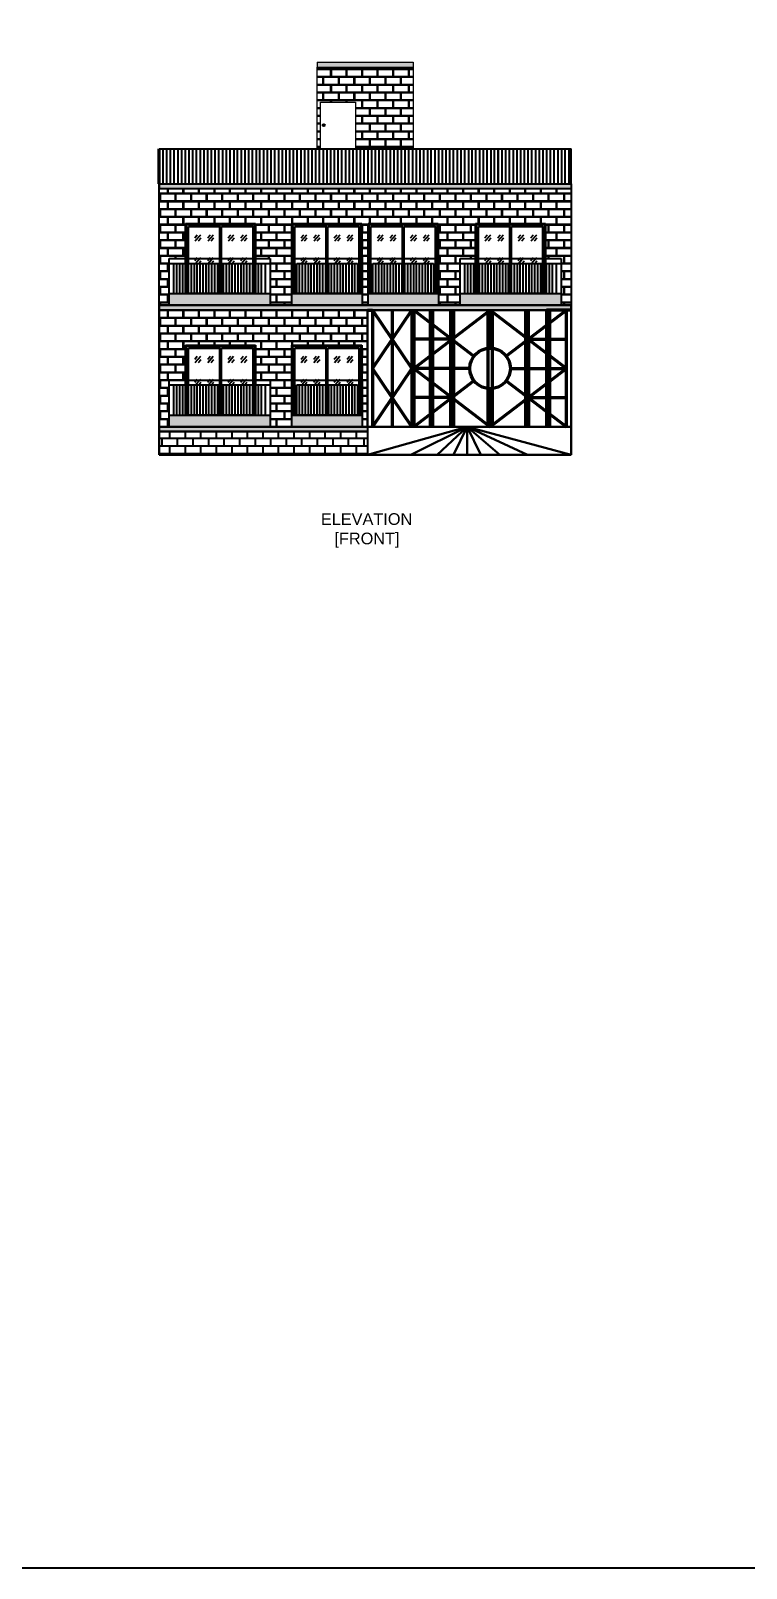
# Model space of a CAD drawing. Header units: inches. Extents: x -6918 to 21732, y -6368 to 1797.
# Drawn here: x 19293 to 20030, y -6177 to -4594 of the extents above; entities that cross this region are included whole.
import ezdxf

# ---------------------------------------------------------------- set-up
doc = ezdxf.new("R2010")
doc.units = ezdxf.units.IN
doc.header["$MEASUREMENT"] = 0
doc.layers.add('LINE', color=250, linetype='Continuous', lineweight=15)
doc.layers.add('Raling', color=1, linetype='Continuous', lineweight=15)
doc.layers.add('Roof', color=7, linetype='Continuous')
doc.styles.get("Standard").update_dxf_attribs({"font": 'arial.ttf'})
pattern_1 = [(0, (9722.789, -1282.01), (8, 8), [15.625, -0.375]), (0, (9714.789, -1281.635), (8, 8), [15.625, -0.375]), (90, (9722.789, -1282.01), (-8, 8), [-8.375, 7.625]), (90, (9722.414, -1282.01), (-8, 8), [-8.375, 7.625])]
pattern_2 = [(50, (3708.5425, -4757.557), (7.1726018, -0.6275213), [0.75, -8.25]), (355, (3708.5425, -4757.557), (-1.3875133, 7.5219213), [0.6, -6.6]), (100.451444, (3709.14, -4757.6095), (5.7850885, 6.8944), [0.637402, -7.011421]), (46.1842, (3708.5425, -4755.557), (10.6724133, -1.655193), [1.125, -12.375]), (96.635635, (3709.432, -4755.695), (9.3466195, 9.741186), [0.9561034, -10.5171376]), (351.184164, (3708.543, -4755.557), (9.3466195, 9.741186), [0.9, -9.9]), (21, (3709.5425, -4756.057), (5.9690705, -4.026189), [0.75, -8.25]), (326, (3709.5425, -4756.057), (2.4331533, 7.2515005), [0.6, -6.6]), (71.451445, (3710.04, -4756.393), (8.4022238, 3.2253115), [0.637402, -7.011421]), (37.5, (3708.5425, -4757.5572), (0.12159855, 3.32893854), [0, -6.52, 0, -6.7, 0, -6.625]), (7.5, (3708.5425, -4757.5572), (2.6306954, 3.9441171), [0, -3.82, 0, -6.37, 0, -2.525]), (327.5, (3706.3125, -4757.5572), (5.33822436, -0.2255487), [0, -2.5, 0, -7.8, 0, -10.35]), (317.5, (3705.3125, -4757.557), (5.8318617, 1.0010498), [0, -3.25, 0, -5.18, 0, -7.35])]

msp = doc.modelspace()

# ---------------------------------------------------------------- hatches: boundary and pattern name
at = {"layer": 'Roof', "lineweight": 40, "true_color": 0x000000, "transparency": 33554687}
h = msp.add_hatch(dxfattribs=at)
h.set_pattern_fill('AR-CONC', color=18)
h.set_pattern_definition(pattern_2)
h.paths.add_polyline_path([(19588.1, -4626.9), (19588.1, -4631.9), (19687.1, -4631.9), (19687.1, -4626.9)])
h.paths.add_polyline_path([(19425.6, -4751.9), (19425.6, -4756.9), (19849.6, -4756.9), (19849.6, -4751.9)])
h.paths.add_polyline_path([(19425.6, -5001.9), (19425.6, -5006.9), (19640.1, -5006.9), (19640.1, -5001.9)])
at = {"layer": 'Roof', "lineweight": 40, "transparency": 33554500}
h = msp.add_hatch(dxfattribs=at)
h.set_pattern_fill('AR-B816C', color=40)
h.set_pattern_definition(pattern_1)
h.paths.add_polyline_path([(19627.7, -4667.9), (19627.7, -4715.9), (19687.1, -4715.9), (19687.1, -4631.9), (19588.1, -4631.9), (19588.1, -4715.9), (19591.7, -4715.9), (19591.7, -4667.9)])
at = {"layer": 'Roof', "lineweight": 40, "transparency": 33554687}
h = msp.add_hatch(dxfattribs=at)
h.set_pattern_fill('AR-B816C', color=40)
h.set_pattern_definition(pattern_1)
h.paths.add_polyline_path([(19849.6, -4756.9), (19425.6, -4756.9), (19425.6, -4876.9), (19435.8, -4876.9), (19435.8, -4864.9), (19435.8, -4828.9), (19452.8, -4828.9), (19452.8, -4792.9), (19524.8, -4792.9), (19524.8, -4828.9), (19539.8, -4828.9), (19539.8, -4876.9), (19562.1, -4876.9), (19562.1, -4864.9), (19562.1, -4792.9), (19634.1, -4792.9), (19634.1, -4828.9), (19634.6, -4828.9), (19634.6, -4876.9), (19640.6, -4876.9), (19640.6, -4864.9), (19640.6, -4792.9), (19712.6, -4792.9), (19712.6, -4828.9), (19713.1, -4828.9), (19713.1, -4876.9), (19735.3, -4876.9), (19735.3, -4864.9), (19735.3, -4828.9), (19751.3, -4828.9), (19751.3, -4792.9), (19823.3, -4792.9), (19823.3, -4828.9), (19839.3, -4828.9), (19839.3, -4876.9), (19849.6, -4876.9)])
h.paths.add_polyline_path([(19640.1, -4881.9), (19425.6, -4881.9), (19425.6, -5001.9), (19435.8, -5001.9), (19435.8, -4989.9), (19435.8, -4953.9), (19452.8, -4953.9), (19452.8, -4917.9), (19524.8, -4917.9), (19524.8, -4953.9), (19539.8, -4953.9), (19539.8, -5001.9), (19562.1, -5001.9), (19562.1, -4989.9), (19562.1, -4953.9), (19562.1, -4917.9), (19634.1, -4917.9), (19634.1, -4953.9), (19634.6, -4953.9), (19634.6, -5001.9), (19640.1, -5001.9)])
at = {"layer": 'Roof', "lineweight": 40, "true_color": 0x000000, "transparency": 33554687}
h = msp.add_hatch(dxfattribs=at)
h.set_pattern_fill('AR-CONC', color=18)
h.set_pattern_definition(pattern_2)
h.paths.add_polyline_path([(19539.8, -4864.9), (19435.8, -4864.9), (19435.8, -4876.9), (19483.8, -4876.9), (19539.8, -4876.9)])
h.paths.add_polyline_path([(19634.6, -4864.9), (19562.1, -4864.9), (19562.1, -4876.9), (19634.6, -4876.9)])
h.paths.add_polyline_path([(19713.1, -4864.9), (19640.6, -4864.9), (19640.6, -4876.9), (19713.1, -4876.9)])
h.paths.add_polyline_path([(19839.3, -4864.9), (19735.3, -4864.9), (19735.3, -4876.9), (19839.3, -4876.9)])
h.paths.add_polyline_path([(19849.6, -4876.9), (19735.3, -4876.9), (19713.1, -4876.9), (19640.6, -4876.9), (19634.6, -4876.9), (19562.1, -4876.9), (19539.8, -4876.9), (19483.8, -4876.9), (19435.8, -4876.9), (19425.6, -4876.9), (19425.6, -4881.9), (19849.6, -4881.9)])
h.paths.add_polyline_path([(19539.8, -4989.9), (19435.8, -4989.9), (19435.8, -5001.9), (19539.8, -5001.9)])
h.paths.add_polyline_path([(19634.6, -4989.9), (19562.1, -4989.9), (19562.1, -5001.9), (19634.6, -5001.9)])
at = {"layer": 'Roof', "lineweight": 40, "transparency": 33554687}
h = msp.add_hatch(dxfattribs=at)
h.set_pattern_fill('AR-B816', color=40)
h.set_pattern_definition([(0, (3708.5425, -4757.557), (0, 8), []), (90, (3708.5425, -4757.557), (-8, 8), [8, -8])])
h.paths.add_polyline_path([(19640.1, -5030.9), (19640.1, -5006.9), (19425.6, -5006.9), (19425.6, -5030.9)])

# ---------------------------------------------------------------- linework, layer by layer
at = {"layer": 'LINE', "linetype": 'ByBlock', "lineweight": 25}
for p, q in [((19588.1, -4626.9), (19687.1, -4626.9)), ((19588.1, -4626.9), (19588.1, -4631.9)), ((19588.1, -4715.9), (19588.1, -4631.9)), ((19588.1, -4631.9), (19687.1, -4631.9)), ((19687.1, -4626.9), (19687.1, -4631.9)), ((19687.1, -4631.9), (19687.1, -4715.9))]:
    msp.add_line(p, q, dxfattribs=at)
msp.add_lwpolyline([(19591.7, -4667.9), (19627.7, -4667.9), (19627.7, -4715.9), (19591.7, -4715.9)], close=True, dxfattribs=at)
at = {"layer": 'Raling', "color": 18, "lineweight": 70, "true_color": 0x000000}
msp.add_line((19425.6, -4751.9), (19425.6, -4715.9), dxfattribs=at)
at = {"layer": 'Raling', "color": 18, "lineweight": 40, "true_color": 0x000000}
for p, q in [((19425.6, -4715.9), (19849.6, -4715.9)), ((19429.3, -4715.9), (19429.3, -4751.9)), ((19433.2, -4715.9), (19433.2, -4751.9)), ((19437, -4715.9), (19437, -4751.9)), ((19440.8, -4715.9), (19440.8, -4751.9)), ((19440.8, -4715.9), (19440.8, -4751.9)), ((19444.7, -4715.9), (19444.7, -4751.9)), ((19448.5, -4715.9), (19448.5, -4751.9)), ((19452.3, -4715.9), (19452.3, -4751.9)), ((19452.3, -4715.9), (19452.3, -4751.9)), ((19456.2, -4715.9), (19456.2, -4751.9)), ((19460, -4715.9), (19460, -4751.9)), ((19463.8, -4715.9), (19463.8, -4751.9)), ((19463.8, -4715.9), (19463.8, -4751.9)), ((19467.7, -4715.9), (19467.7, -4751.9)), ((19471.5, -4715.9), (19471.5, -4751.9)), ((19475.3, -4715.9), (19475.3, -4751.9)), ((19475.3, -4715.9), (19475.3, -4751.9)), ((19479.2, -4715.9), (19479.2, -4751.9)), ((19483, -4715.9), (19483, -4751.9)), ((19486.7, -4715.9), (19486.7, -4751.9)), ((19486.7, -4715.9), (19486.7, -4751.9)), ((19490.7, -4715.9), (19490.7, -4751.9)), ((19494.5, -4715.9), (19494.5, -4751.9)), ((19498.2, -4715.9), (19498.2, -4751.9)), ((19498.3, -4715.9), (19498.3, -4751.9)), ((19502.3, -4715.9), (19502.3, -4751.9)), ((19506, -4715.9), (19506, -4751.9)), ((19509.8, -4715.9), (19509.8, -4751.9)), ((19509.8, -4715.9), (19509.8, -4751.9)), ((19513.8, -4715.9), (19513.8, -4751.9)), ((19517.5, -4715.9), (19517.5, -4751.9)), ((19521.3, -4715.9), (19521.3, -4751.9)), ((19521.3, -4715.9), (19521.3, -4751.9)), ((19525.3, -4715.9), (19525.3, -4751.9)), ((19529, -4715.9), (19529, -4751.9)), ((19532.8, -4715.9), (19532.8, -4751.9)), ((19532.8, -4715.9), (19532.8, -4751.9)), ((19536.8, -4715.9), (19536.8, -4751.9)), ((19540.5, -4715.9), (19540.5, -4751.9)), ((19544.3, -4715.9), (19544.3, -4751.9)), ((19544.3, -4715.9), (19544.3, -4751.9)), ((19548.3, -4715.9), (19548.3, -4751.9)), ((19552, -4715.9), (19552, -4751.9)), ((19555.8, -4715.9), (19555.8, -4751.9)), ((19555.8, -4715.9), (19555.8, -4751.9)), ((19559.8, -4715.9), (19559.8, -4751.9)), ((19563.5, -4715.9), (19563.5, -4751.9)), ((19567.3, -4715.9), (19567.3, -4751.9)), ((19567.3, -4715.9), (19567.3, -4751.9)), ((19571.3, -4715.9), (19571.3, -4751.9)), ((19575, -4715.9), (19575, -4751.9)), ((19578.8, -4715.9), (19578.8, -4751.9)), ((19578.8, -4715.9), (19578.8, -4751.9)), ((19582.8, -4715.9), (19582.8, -4751.9)), ((19586.5, -4715.9), (19586.5, -4751.9)), ((19590.3, -4715.9), (19590.3, -4751.9)), ((19590.3, -4715.9), (19590.3, -4751.9)), ((19594.2, -4715.9), (19594.2, -4751.9)), ((19598, -4715.9), (19598, -4751.9)), ((19601.8, -4715.9), (19601.8, -4751.9)), ((19601.8, -4715.9), (19601.8, -4751.9)), ((19605.7, -4715.9), (19605.7, -4751.9)), ((19609.5, -4715.9), (19609.5, -4751.9)), ((19613.3, -4715.9), (19613.3, -4751.9)), ((19613.3, -4715.9), (19613.3, -4751.9)), ((19617.2, -4715.9), (19617.2, -4751.9)), ((19621, -4715.9), (19621, -4751.9)), ((19624.8, -4715.9), (19624.8, -4751.9)), ((19624.8, -4715.9), (19624.8, -4751.9)), ((19628.7, -4715.9), (19628.7, -4751.9)), ((19632.5, -4715.9), (19632.5, -4751.9)), ((19636.3, -4715.9), (19636.3, -4751.9)), ((19636.3, -4715.9), (19636.3, -4751.9)), ((19640.3, -4715.9), (19640.3, -4751.9)), ((19644.1, -4715.9), (19644.1, -4751.9)), ((19647.8, -4715.9), (19647.8, -4751.9)), ((19647.8, -4715.9), (19647.8, -4751.9)), ((19651.8, -4715.9), (19651.8, -4751.9)), ((19655.6, -4715.9), (19655.6, -4751.9)), ((19659.3, -4715.9), (19659.3, -4751.9)), ((19659.3, -4715.9), (19659.3, -4751.9)), ((19663.3, -4715.9), (19663.3, -4751.9)), ((19667.1, -4715.9), (19667.1, -4751.9)), ((19670.8, -4715.9), (19670.8, -4751.9)), ((19670.8, -4715.9), (19670.8, -4751.9)), ((19674.8, -4715.9), (19674.8, -4751.9)), ((19678.6, -4715.9), (19678.6, -4751.9)), ((19682.3, -4715.9), (19682.3, -4751.9)), ((19682.3, -4715.9), (19682.3, -4751.9)), ((19686.3, -4715.9), (19686.3, -4751.9)), ((19690.1, -4715.9), (19690.1, -4751.9)), ((19693.8, -4715.9), (19693.8, -4751.9)), ((19693.8, -4715.9), (19693.8, -4751.9)), ((19697.8, -4715.9), (19697.8, -4751.9)), ((19701.6, -4715.9), (19701.6, -4751.9)), ((19705.3, -4715.9), (19705.3, -4751.9)), ((19705.3, -4715.9), (19705.3, -4751.9)), ((19709.3, -4715.9), (19709.3, -4751.9)), ((19713, -4715.9), (19713, -4751.9)), ((19716.8, -4715.9), (19716.8, -4751.9)), ((19716.8, -4715.9), (19716.8, -4751.9)), ((19720.8, -4715.9), (19720.8, -4751.9)), ((19724.5, -4715.9), (19724.5, -4751.9)), ((19728.3, -4715.9), (19728.3, -4751.9)), ((19728.3, -4715.9), (19728.3, -4751.9)), ((19732.3, -4715.9), (19732.3, -4751.9)), ((19736, -4715.9), (19736, -4751.9)), ((19739.8, -4715.9), (19739.8, -4751.9)), ((19739.8, -4715.9), (19739.8, -4751.9)), ((19743.8, -4715.9), (19743.8, -4751.9)), ((19747.5, -4715.9), (19747.5, -4751.9)), ((19751.3, -4715.9), (19751.3, -4751.9)), ((19751.3, -4715.9), (19751.3, -4751.9)), ((19755.3, -4715.9), (19755.3, -4751.9)), ((19759, -4715.9), (19759, -4751.9)), ((19762.8, -4715.9), (19762.8, -4751.9)), ((19762.8, -4715.9), (19762.8, -4751.9)), ((19766.8, -4715.9), (19766.8, -4751.9)), ((19770.5, -4715.9), (19770.5, -4751.9)), ((19774.3, -4715.9), (19774.3, -4751.9)), ((19774.4, -4715.9), (19774.4, -4751.9)), ((19778.3, -4715.9), (19778.3, -4751.9)), ((19782.1, -4715.9), (19782.1, -4751.9)), ((19785.9, -4715.9), (19785.9, -4751.9)), ((19785.9, -4715.9), (19785.9, -4751.9)), ((19789.8, -4715.9), (19789.8, -4751.9)), ((19793.6, -4715.9), (19793.6, -4751.9)), ((19797.4, -4715.9), (19797.4, -4751.9)), ((19797.4, -4715.9), (19797.4, -4751.9)), ((19801.3, -4715.9), (19801.3, -4751.9)), ((19805.1, -4715.9), (19805.1, -4751.9)), ((19808.9, -4715.9), (19808.9, -4751.9)), ((19808.9, -4715.9), (19808.9, -4751.9)), ((19812.8, -4715.9), (19812.8, -4751.9)), ((19816.6, -4715.9), (19816.6, -4751.9)), ((19820.4, -4715.9), (19820.4, -4751.9)), ((19820.4, -4715.9), (19820.4, -4751.9)), ((19824.3, -4715.9), (19824.3, -4751.9)), ((19828.1, -4715.9), (19828.1, -4751.9)), ((19831.8, -4715.9), (19831.8, -4751.9)), ((19831.8, -4715.9), (19831.8, -4751.9)), ((19835.8, -4715.9), (19835.8, -4751.9)), ((19839.6, -4715.9), (19839.6, -4751.9)), ((19843.3, -4715.9), (19843.3, -4751.9)), ((19843.3, -4715.9), (19843.3, -4751.9)), ((19847.3, -4715.9), (19847.3, -4751.9)), ((19849.6, -4751.9), (19849.6, -4715.9)), ((19425.6, -4751.9), (19425.6, -4756.9)), ((19425.6, -4756.9), (19849.6, -4756.9)), ((19452.8, -4864.9), (19452.8, -4792.9)), ((19452.8, -4792.9), (19524.8, -4792.9)), ((19524.8, -4792.9), (19524.8, -4864.9)), ((19562.1, -4864.9), (19562.1, -4792.9)), ((19562.1, -4792.9), (19634.1, -4792.9)), ((19634.1, -4792.9), (19634.1, -4864.9)), ((19640.6, -4864.9), (19640.6, -4792.9)), ((19640.6, -4792.9), (19712.6, -4792.9)), ((19712.6, -4792.9), (19712.6, -4864.9)), ((19751.3, -4864.9), (19751.3, -4792.9)), ((19751.3, -4792.9), (19823.3, -4792.9)), ((19823.3, -4792.9), (19823.3, -4864.9)), ((19464.8, -4804.8), (19462.1, -4807.9)), ((19468, -4804.8), (19462.4, -4811.1)), ((19468.4, -4808), (19465.7, -4811.1)), ((19477.9, -4804.8), (19475.2, -4807.9)), ((19481.1, -4804.8), (19475.5, -4811.1)), ((19481.5, -4808), (19478.8, -4811.1)), ((19487.8, -4793.9), (19487.8, -4795.9)), ((19499, -4804.8), (19496.3, -4807.9)), ((19502.2, -4804.8), (19496.6, -4811.1)), ((19502.6, -4808), (19499.9, -4811.1)), ((19512.1, -4804.8), (19509.4, -4807.9)), ((19515.3, -4804.8), (19509.7, -4811.1)), ((19515.7, -4808), (19513, -4811.1)), ((19574.1, -4804.8), (19571.3, -4807.9)), ((19577.3, -4804.8), (19571.7, -4811.1)), ((19577.7, -4808), (19574.9, -4811.1)), ((19587.2, -4804.8), (19584.5, -4807.9)), ((19590.4, -4804.8), (19584.8, -4811.1)), ((19590.8, -4808), (19588, -4811.1)), ((19597.1, -4793.9), (19597.1, -4795.9)), ((19608.3, -4804.8), (19605.5, -4807.9)), ((19611.5, -4804.8), (19605.9, -4811.1)), ((19611.9, -4808), (19609.1, -4811.1)), ((19621.4, -4804.8), (19618.7, -4807.9)), ((19624.6, -4804.8), (19619, -4811.1)), ((19625, -4808), (19622.2, -4811.1)), ((19652.6, -4804.8), (19649.8, -4807.9)), ((19655.8, -4804.8), (19650.2, -4811.1)), ((19656.2, -4808), (19653.4, -4811.1)), ((19665.7, -4804.8), (19663, -4807.9)), ((19668.9, -4804.8), (19663.3, -4811.1)), ((19669.3, -4808), (19666.5, -4811.1)), ((19675.6, -4793.9), (19675.6, -4795.9)), ((19686.8, -4804.8), (19684, -4807.9)), ((19690, -4804.8), (19684.4, -4811.1)), ((19690.4, -4808), (19687.6, -4811.1)), ((19699.9, -4804.8), (19697.2, -4807.9)), ((19703.1, -4804.8), (19697.5, -4811.1)), ((19703.5, -4808), (19700.7, -4811.1)), ((19763.3, -4804.8), (19760.6, -4807.9)), ((19766.5, -4804.8), (19760.9, -4811.1)), ((19766.9, -4808), (19764.2, -4811.1)), ((19776.4, -4804.8), (19773.7, -4807.9)), ((19779.6, -4804.8), (19774, -4811.1)), ((19780, -4808), (19777.3, -4811.1)), ((19786.3, -4793.9), (19786.3, -4795.9)), ((19797.5, -4804.8), (19794.8, -4807.9)), ((19800.7, -4804.8), (19795.1, -4811.1)), ((19801.1, -4808), (19798.4, -4811.1)), ((19810.6, -4804.8), (19807.9, -4807.9)), ((19813.8, -4804.8), (19808.2, -4811.1)), ((19814.2, -4808), (19811.5, -4811.1)), ((19435.8, -4876.9), (19435.8, -4828.9)), ((19435.8, -4828.9), (19539.8, -4828.9)), ((19435.8, -4833.9), (19539.8, -4833.9)), ((19440.8, -4864.9), (19440.8, -4833.9)), ((19443.8, -4864.9), (19443.8, -4833.9)), ((19446.8, -4864.9), (19446.8, -4833.9)), ((19449.8, -4864.9), (19449.8, -4833.9)), ((19452.8, -4864.9), (19452.8, -4833.9)), ((19455.8, -4864.9), (19455.8, -4833.9)), ((19458.8, -4864.9), (19458.8, -4833.9)), ((19461.8, -4864.9), (19461.8, -4833.9)), ((19461.8, -4864.9), (19461.8, -4833.9)), ((19464.8, -4828.2), (19462.1, -4831.3)), ((19468, -4828.2), (19462.4, -4834.5)), ((19464.8, -4864.9), (19464.8, -4833.9)), ((19468.4, -4831.4), (19465.7, -4834.5)), ((19467.8, -4864.9), (19467.8, -4833.9)), ((19470.8, -4864.9), (19470.8, -4833.9)), ((19473.8, -4864.9), (19473.8, -4833.9)), ((19477.9, -4828.2), (19475.2, -4831.3)), ((19481.1, -4828.2), (19475.5, -4834.5)), ((19476.8, -4864.9), (19476.8, -4833.9)), ((19481.5, -4831.4), (19478.8, -4834.5)), ((19479.8, -4864.9), (19479.8, -4833.9)), ((19479.8, -4864.9), (19479.8, -4833.9)), ((19482.8, -4864.9), (19482.8, -4833.9)), ((19485.8, -4864.9), (19485.8, -4833.9)), ((19488.8, -4864.9), (19488.8, -4833.9)), ((19491.8, -4864.9), (19491.8, -4833.9)), ((19494.8, -4864.9), (19494.8, -4833.9)), ((19499, -4828.2), (19496.3, -4831.3)), ((19502.2, -4828.2), (19496.6, -4834.5)), ((19497.8, -4864.9), (19497.8, -4833.9)), ((19497.8, -4864.9), (19497.8, -4833.9)), ((19502.6, -4831.4), (19499.9, -4834.5)), ((19500.8, -4864.9), (19500.8, -4833.9)), ((19503.8, -4864.9), (19503.8, -4833.9)), ((19506.8, -4864.9), (19506.8, -4833.9)), ((19512.1, -4828.2), (19509.4, -4831.3)), ((19515.3, -4828.2), (19509.7, -4834.5)), ((19509.8, -4864.9), (19509.8, -4833.9)), ((19512.8, -4864.9), (19512.8, -4833.9)), ((19515.7, -4831.4), (19513, -4834.5)), ((19515.8, -4864.9), (19515.8, -4833.9)), ((19515.8, -4864.9), (19515.8, -4833.9)), ((19518.8, -4864.9), (19518.8, -4833.9)), ((19521.8, -4864.9), (19521.8, -4833.9)), ((19524.8, -4864.9), (19524.8, -4833.9)), ((19527.8, -4864.9), (19527.8, -4833.9)), ((19530.8, -4864.9), (19530.8, -4833.9)), ((19534.8, -4833.9), (19534.8, -4864.9)), ((19539.8, -4828.9), (19539.8, -4876.9)), ((19562.1, -4876.9), (19562.1, -4828.9)), ((19562.1, -4828.9), (19634.6, -4828.9)), ((19567.1, -4864.9), (19567.1, -4833.9)), ((19567.1, -4833.9), (19629.6, -4833.9)), ((19570.1, -4864.9), (19570.1, -4833.9)), ((19574.1, -4828.2), (19571.3, -4831.3)), ((19577.3, -4828.2), (19571.7, -4834.5)), ((19573.1, -4864.9), (19573.1, -4833.9)), ((19577.7, -4831.4), (19574.9, -4834.5)), ((19576.1, -4864.9), (19576.1, -4833.9)), ((19579.1, -4864.9), (19579.1, -4833.9)), ((19582.1, -4864.9), (19582.1, -4833.9)), ((19587.2, -4828.2), (19584.5, -4831.3)), ((19590.4, -4828.2), (19584.8, -4834.5)), ((19585.1, -4864.9), (19585.1, -4833.9)), ((19590.8, -4831.4), (19588, -4834.5)), ((19588.1, -4864.9), (19588.1, -4833.9)), ((19591.1, -4864.9), (19591.1, -4833.9)), ((19591.1, -4864.9), (19591.1, -4833.9)), ((19594.1, -4864.9), (19594.1, -4833.9)), ((19597.1, -4864.9), (19597.1, -4833.9)), ((19600.1, -4864.9), (19600.1, -4833.9)), ((19603.1, -4864.9), (19603.1, -4833.9)), ((19608.3, -4828.2), (19605.5, -4831.3)), ((19611.5, -4828.2), (19605.9, -4834.5)), ((19606.1, -4864.9), (19606.1, -4833.9)), ((19611.9, -4831.4), (19609.1, -4834.5)), ((19609.1, -4864.9), (19609.1, -4833.9)), ((19612.1, -4864.9), (19612.1, -4833.9)), ((19612.1, -4864.9), (19612.1, -4833.9)), ((19615.1, -4864.9), (19615.1, -4833.9)), ((19618.1, -4864.9), (19618.1, -4833.9)), ((19621.4, -4828.2), (19618.7, -4831.3)), ((19624.6, -4828.2), (19619, -4834.5)), ((19621.1, -4864.9), (19621.1, -4833.9)), ((19625, -4831.4), (19622.2, -4834.5)), ((19624.1, -4864.9), (19624.1, -4833.9)), ((19627.1, -4864.9), (19627.1, -4833.9)), ((19629.6, -4833.9), (19629.6, -4864.9)), ((19634.6, -4828.9), (19634.6, -4876.9)), ((19640.6, -4876.9), (19640.6, -4828.9)), ((19640.6, -4828.9), (19713.1, -4828.9)), ((19645.6, -4864.9), (19645.6, -4833.9)), ((19645.6, -4833.9), (19708.1, -4833.9)), ((19648.6, -4864.9), (19648.6, -4833.9)), ((19652.6, -4828.2), (19649.8, -4831.3)), ((19655.8, -4828.2), (19650.2, -4834.5)), ((19651.6, -4864.9), (19651.6, -4833.9)), ((19656.2, -4831.4), (19653.4, -4834.5)), ((19654.6, -4864.9), (19654.6, -4833.9)), ((19657.6, -4864.9), (19657.6, -4833.9)), ((19660.6, -4864.9), (19660.6, -4833.9)), ((19665.7, -4828.2), (19663, -4831.3)), ((19668.9, -4828.2), (19663.3, -4834.5)), ((19663.6, -4864.9), (19663.6, -4833.9)), ((19669.3, -4831.4), (19666.5, -4834.5)), ((19666.6, -4864.9), (19666.6, -4833.9)), ((19669.6, -4864.9), (19669.6, -4833.9)), ((19669.6, -4864.9), (19669.6, -4833.9)), ((19672.6, -4864.9), (19672.6, -4833.9)), ((19675.6, -4864.9), (19675.6, -4833.9)), ((19678.6, -4864.9), (19678.6, -4833.9)), ((19681.6, -4864.9), (19681.6, -4833.9)), ((19686.8, -4828.2), (19684, -4831.3)), ((19690, -4828.2), (19684.4, -4834.5)), ((19684.6, -4864.9), (19684.6, -4833.9)), ((19690.4, -4831.4), (19687.6, -4834.5)), ((19687.6, -4864.9), (19687.6, -4833.9)), ((19690.6, -4864.9), (19690.6, -4833.9)), ((19690.6, -4864.9), (19690.6, -4833.9)), ((19693.6, -4864.9), (19693.6, -4833.9)), ((19696.6, -4864.9), (19696.6, -4833.9)), ((19699.9, -4828.2), (19697.2, -4831.3)), ((19703.1, -4828.2), (19697.5, -4834.5)), ((19699.6, -4864.9), (19699.6, -4833.9)), ((19703.5, -4831.4), (19700.7, -4834.5)), ((19702.6, -4864.9), (19702.6, -4833.9)), ((19705.6, -4864.9), (19705.6, -4833.9)), ((19708.1, -4833.9), (19708.1, -4864.9)), ((19713.1, -4828.9), (19713.1, -4876.9)), ((19735.3, -4876.9), (19735.3, -4828.9)), ((19735.3, -4828.9), (19839.3, -4828.9)), ((19735.3, -4876.9), (19735.3, -4828.9)), ((19735.3, -4828.9), (19839.3, -4828.9)), ((19735.3, -4833.9), (19839.3, -4833.9)), ((19740.3, -4864.9), (19740.3, -4833.9)), ((19743.3, -4864.9), (19743.3, -4833.9)), ((19746.3, -4864.9), (19746.3, -4833.9)), ((19749.3, -4864.9), (19749.3, -4833.9)), ((19752.3, -4864.9), (19752.3, -4833.9)), ((19755.3, -4864.9), (19755.3, -4833.9)), ((19758.3, -4864.9), (19758.3, -4833.9)), ((19763.3, -4828.2), (19760.6, -4831.3)), ((19766.5, -4828.2), (19760.9, -4834.5)), ((19761.3, -4864.9), (19761.3, -4833.9)), ((19761.3, -4864.9), (19761.3, -4833.9)), ((19766.9, -4831.4), (19764.2, -4834.5)), ((19764.3, -4864.9), (19764.3, -4833.9)), ((19767.3, -4864.9), (19767.3, -4833.9)), ((19770.3, -4864.9), (19770.3, -4833.9)), ((19773.3, -4864.9), (19773.3, -4833.9)), ((19776.4, -4828.2), (19773.7, -4831.3)), ((19779.6, -4828.2), (19774, -4834.5)), ((19776.3, -4864.9), (19776.3, -4833.9)), ((19780, -4831.4), (19777.3, -4834.5)), ((19779.3, -4864.9), (19779.3, -4833.9)), ((19779.3, -4864.9), (19779.3, -4833.9)), ((19782.3, -4864.9), (19782.3, -4833.9)), ((19785.3, -4864.9), (19785.3, -4833.9)), ((19788.3, -4864.9), (19788.3, -4833.9)), ((19791.3, -4864.9), (19791.3, -4833.9)), ((19794.3, -4864.9), (19794.3, -4833.9)), ((19797.5, -4828.2), (19794.8, -4831.3)), ((19800.7, -4828.2), (19795.1, -4834.5)), ((19797.3, -4864.9), (19797.3, -4833.9)), ((19797.3, -4864.9), (19797.3, -4833.9)), ((19801.1, -4831.4), (19798.4, -4834.5)), ((19800.3, -4864.9), (19800.3, -4833.9)), ((19803.3, -4864.9), (19803.3, -4833.9)), ((19806.3, -4864.9), (19806.3, -4833.9)), ((19810.6, -4828.2), (19807.9, -4831.3)), ((19813.8, -4828.2), (19808.2, -4834.5)), ((19809.3, -4864.9), (19809.3, -4833.9)), ((19814.2, -4831.4), (19811.5, -4834.5)), ((19812.3, -4864.9), (19812.3, -4833.9)), ((19815.3, -4864.9), (19815.3, -4833.9)), ((19815.3, -4864.9), (19815.3, -4833.9)), ((19818.3, -4864.9), (19818.3, -4833.9)), ((19821.3, -4864.9), (19821.3, -4833.9)), ((19824.3, -4864.9), (19824.3, -4833.9)), ((19827.3, -4864.9), (19827.3, -4833.9)), ((19830.3, -4864.9), (19830.3, -4833.9)), ((19834.3, -4833.9), (19834.3, -4864.9)), ((19839.3, -4828.9), (19839.3, -4876.9)), ((19839.3, -4828.9), (19839.3, -4876.9)), ((19435.8, -4876.9), (19435.8, -4864.9)), ((19435.8, -4864.9), (19539.8, -4864.9)), ((19452.8, -4864.9), (19524.8, -4864.9)), ((19562.1, -4876.9), (19562.1, -4864.9)), ((19562.1, -4864.9), (19634.6, -4864.9)), ((19562.1, -4864.9), (19634.1, -4864.9)), ((19640.6, -4876.9), (19640.6, -4864.9)), ((19640.6, -4864.9), (19713.1, -4864.9)), ((19640.6, -4864.9), (19712.6, -4864.9)), ((19735.3, -4876.9), (19735.3, -4864.9)), ((19735.3, -4864.9), (19839.3, -4864.9)), ((19751.3, -4864.9), (19823.3, -4864.9)), ((19435.8, -4876.9), (19483.8, -4876.9)), ((19452.8, -4989.9), (19452.8, -4917.9)), ((19452.8, -4917.9), (19524.8, -4917.9)), ((19487.8, -4918.9), (19487.8, -4920.9)), ((19524.8, -4917.9), (19524.8, -4989.9)), ((19562.1, -4989.9), (19562.1, -4917.9)), ((19562.1, -4917.9), (19634.1, -4917.9)), ((19597.1, -4918.9), (19597.1, -4920.9)), ((19634.1, -4917.9), (19634.1, -4989.9)), ((19464.8, -4929.8), (19462.1, -4932.9)), ((19468, -4929.8), (19462.4, -4936.1)), ((19468.4, -4933), (19465.7, -4936.1)), ((19477.9, -4929.8), (19475.2, -4932.9)), ((19481.1, -4929.8), (19475.5, -4936.1)), ((19481.5, -4933), (19478.8, -4936.1)), ((19499, -4929.8), (19496.3, -4932.9)), ((19502.2, -4929.8), (19496.6, -4936.1)), ((19502.6, -4933), (19499.9, -4936.1)), ((19512.1, -4929.8), (19509.4, -4932.9)), ((19515.3, -4929.8), (19509.7, -4936.1)), ((19515.7, -4933), (19513, -4936.1)), ((19574.1, -4929.8), (19571.3, -4932.9)), ((19577.3, -4929.8), (19571.7, -4936.1)), ((19577.7, -4933), (19574.9, -4936.1)), ((19587.2, -4929.8), (19584.5, -4932.9)), ((19590.4, -4929.8), (19584.8, -4936.1)), ((19590.8, -4933), (19588, -4936.1)), ((19608.3, -4929.8), (19605.5, -4932.9)), ((19611.5, -4929.8), (19605.9, -4936.1)), ((19611.9, -4933), (19609.1, -4936.1)), ((19621.4, -4929.8), (19618.7, -4932.9)), ((19624.6, -4929.8), (19619, -4936.1)), ((19625, -4933), (19622.2, -4936.1)), ((19435.8, -5001.9), (19435.8, -4953.9)), ((19435.8, -4953.9), (19539.8, -4953.9)), ((19435.8, -4958.9), (19539.8, -4958.9)), ((19440.8, -4989.9), (19440.8, -4958.9)), ((19443.8, -4989.9), (19443.8, -4958.9)), ((19446.8, -4989.9), (19446.8, -4958.9)), ((19449.8, -4989.9), (19449.8, -4958.9)), ((19452.8, -4989.9), (19452.8, -4958.9)), ((19455.8, -4989.9), (19455.8, -4958.9)), ((19458.8, -4989.9), (19458.8, -4958.9)), ((19461.8, -4989.9), (19461.8, -4958.9)), ((19461.8, -4989.9), (19461.8, -4958.9)), ((19464.8, -4953.2), (19462.1, -4956.3)), ((19468, -4953.2), (19462.4, -4959.5)), ((19464.8, -4989.9), (19464.8, -4958.9)), ((19468.4, -4956.4), (19465.7, -4959.5)), ((19467.8, -4989.9), (19467.8, -4958.9)), ((19470.8, -4989.9), (19470.8, -4958.9)), ((19473.8, -4989.9), (19473.8, -4958.9)), ((19477.9, -4953.2), (19475.2, -4956.3)), ((19481.1, -4953.2), (19475.5, -4959.5)), ((19476.8, -4989.9), (19476.8, -4958.9)), ((19481.5, -4956.4), (19478.8, -4959.5)), ((19479.8, -4989.9), (19479.8, -4958.9)), ((19479.8, -4989.9), (19479.8, -4958.9)), ((19482.8, -4989.9), (19482.8, -4958.9)), ((19485.8, -4989.9), (19485.8, -4958.9)), ((19488.8, -4989.9), (19488.8, -4958.9)), ((19491.8, -4989.9), (19491.8, -4958.9)), ((19494.8, -4989.9), (19494.8, -4958.9)), ((19499, -4953.2), (19496.3, -4956.3)), ((19502.2, -4953.2), (19496.6, -4959.5)), ((19497.8, -4989.9), (19497.8, -4958.9)), ((19497.8, -4989.9), (19497.8, -4958.9)), ((19502.6, -4956.4), (19499.9, -4959.5)), ((19500.8, -4989.9), (19500.8, -4958.9)), ((19503.8, -4989.9), (19503.8, -4958.9)), ((19506.8, -4989.9), (19506.8, -4958.9)), ((19512.1, -4953.2), (19509.4, -4956.3)), ((19515.3, -4953.2), (19509.7, -4959.5)), ((19509.8, -4989.9), (19509.8, -4958.9)), ((19512.8, -4989.9), (19512.8, -4958.9)), ((19515.7, -4956.4), (19513, -4959.5)), ((19515.8, -4989.9), (19515.8, -4958.9)), ((19515.8, -4989.9), (19515.8, -4958.9)), ((19518.8, -4989.9), (19518.8, -4958.9)), ((19521.8, -4989.9), (19521.8, -4958.9)), ((19524.8, -4989.9), (19524.8, -4958.9)), ((19527.8, -4989.9), (19527.8, -4958.9)), ((19530.8, -4989.9), (19530.8, -4958.9)), ((19534.8, -4958.9), (19534.8, -4989.9)), ((19539.8, -4953.9), (19539.8, -5001.9)), ((19562.1, -5001.9), (19562.1, -4953.9)), ((19562.1, -4953.9), (19634.6, -4953.9)), ((19567.1, -4989.9), (19567.1, -4958.9)), ((19567.1, -4958.9), (19629.6, -4958.9)), ((19570.1, -4989.9), (19570.1, -4958.9)), ((19574.1, -4953.2), (19571.3, -4956.3)), ((19577.3, -4953.2), (19571.7, -4959.5)), ((19573.1, -4989.9), (19573.1, -4958.9)), ((19577.7, -4956.4), (19574.9, -4959.5)), ((19576.1, -4989.9), (19576.1, -4958.9)), ((19579.1, -4989.9), (19579.1, -4958.9)), ((19582.1, -4989.9), (19582.1, -4958.9)), ((19587.2, -4953.2), (19584.5, -4956.3)), ((19590.4, -4953.2), (19584.8, -4959.5)), ((19585.1, -4989.9), (19585.1, -4958.9)), ((19590.8, -4956.4), (19588, -4959.5)), ((19588.1, -4989.9), (19588.1, -4958.9)), ((19591.1, -4989.9), (19591.1, -4958.9)), ((19591.1, -4989.9), (19591.1, -4958.9)), ((19594.1, -4989.9), (19594.1, -4958.9)), ((19597.1, -4989.9), (19597.1, -4958.9)), ((19600.1, -4989.9), (19600.1, -4958.9)), ((19603.1, -4989.9), (19603.1, -4958.9)), ((19608.3, -4953.2), (19605.5, -4956.3)), ((19611.5, -4953.2), (19605.9, -4959.5)), ((19606.1, -4989.9), (19606.1, -4958.9)), ((19611.9, -4956.4), (19609.1, -4959.5)), ((19609.1, -4989.9), (19609.1, -4958.9)), ((19612.1, -4989.9), (19612.1, -4958.9)), ((19612.1, -4989.9), (19612.1, -4958.9)), ((19615.1, -4989.9), (19615.1, -4958.9)), ((19618.1, -4989.9), (19618.1, -4958.9)), ((19621.4, -4953.2), (19618.7, -4956.3)), ((19624.6, -4953.2), (19619, -4959.5)), ((19621.1, -4989.9), (19621.1, -4958.9)), ((19625, -4956.4), (19622.2, -4959.5)), ((19624.1, -4989.9), (19624.1, -4958.9)), ((19627.1, -4989.9), (19627.1, -4958.9)), ((19629.6, -4958.9), (19629.6, -4989.9)), ((19634.6, -4953.9), (19634.6, -5001.9)), ((19435.8, -5001.9), (19435.8, -4989.9)), ((19435.8, -4989.9), (19539.8, -4989.9)), ((19452.8, -4989.9), (19524.8, -4989.9)), ((19562.1, -5001.9), (19562.1, -4989.9)), ((19562.1, -4989.9), (19634.6, -4989.9)), ((19562.1, -4989.9), (19634.1, -4989.9)), ((19640.1, -5001.9), (19640.1, -5030.9))]:
    msp.add_line(p, q, dxfattribs=at)
at = {"layer": 'Raling', "color": 18, "lineweight": 50, "true_color": 0x000000}
for p, q in [((19425.6, -4881.9), (19425.6, -4876.9)), ((19849.6, -4876.9), (19425.6, -4876.9)), ((19640.1, -4881.9), (19640.1, -5001.9)), ((19849.6, -4881.9), (19849.6, -4876.9)), ((19425.6, -5001.9), (19425.6, -5006.9)), ((19640.1, -5006.9), (19425.6, -5006.9)), ((19425.6, -5006.9), (19425.6, -5030.9)), ((19849.6, -5001.9), (19849.6, -5006.9)), ((19849.6, -5006.9), (19849.6, -5030.9)), ((19849.6, -5030.9), (19425.6, -5030.9))]:
    msp.add_line(p, q, dxfattribs=at)
at = {"layer": 'Raling', "color": 7, "lineweight": 70}
for p, q in [((19640.1, -4881.9), (19645.1, -4881.9)), ((19645.1, -4881.9), (19645.1, -5001.9)), ((19645.1, -4881.9), (19685.8, -4941.9)), ((19645.1, -4941.9), (19685.8, -4881.9)), ((19665.4, -4881.9), (19665.4, -5001.9)), ((19685.8, -4881.9), (19685.8, -5001.9)), ((19687.6, -4881.9), (19687.6, -5001.9)), ((19687.6, -4881.9), (19749.6, -4929.2)), ((19687.6, -4941.9), (19766.2, -4881.9)), ((19704.4, -4881.9), (19704.4, -5001.9)), ((19705, -4881.9), (19705, -5001.9)), ((19705.7, -4881.9), (19705.7, -5001.9)), ((19706.3, -4881.9), (19706.3, -5001.9)), ((19707, -4881.9), (19707, -5001.9)), ((19725.5, -4881.9), (19725.5, -5001.9)), ((19726.2, -4881.9), (19726.2, -5001.9)), ((19726.9, -4911.9), (19726.9, -4881.9)), ((19727.6, -4881.9), (19727.6, -5001.9)), ((19728.5, -4881.9), (19728.5, -5001.9)), ((19763.9, -4881.9), (19763.9, -5001.9)), ((19766.2, -4920.9), (19766.2, -4881.9)), ((19766.2, -4881.9), (19844.9, -4941.9)), ((19768.3, -4881.9), (19768.3, -5001.9)), ((19844.9, -4881.9), (19782.9, -4929.2)), ((19802.5, -4881.9), (19802.5, -5001.9)), ((19803.2, -4881.9), (19803.2, -5001.9)), ((19804, -4881.9), (19804, -5001.9)), ((19804.8, -4881.9), (19804.8, -5001.9)), ((19805.6, -4911.9), (19805.6, -4881.9)), ((19844.6, -4881.9), (19824.1, -4881.9)), ((19824.1, -4881.9), (19824.1, -5001.9)), ((19824.9, -4881.9), (19824.9, -5001.9)), ((19825.7, -4881.9), (19825.7, -5001.9)), ((19826.5, -4881.9), (19826.5, -5001.9)), ((19827.5, -4881.9), (19827.5, -5001.9)), ((19847.1, -4881.9), (19842.1, -4881.9)), ((19849.6, -4881.9), (19844.6, -4881.9)), ((19849.6, -4881.9), (19844.6, -4881.9)), ((19844.6, -4881.9), (19844.6, -5001.9)), ((19726.9, -4911.9), (19687.6, -4911.9)), ((19726.9, -4912.2), (19726.9, -4942.2)), ((19805.6, -4911.9), (19805.6, -5001.9)), ((19805.6, -4911.9), (19844.9, -4911.9)), ((19685.8, -4941.9), (19645.1, -5001.9)), ((19685.8, -5001.9), (19645.1, -4941.9)), ((19745.3, -4941.9), (19687.6, -4941.9)), ((19687.6, -4941.9), (19766.2, -5001.9)), ((19726.9, -4941.9), (19726.9, -5001.9)), ((19844.9, -4941.9), (19766.2, -5001.9)), ((19787.2, -4941.9), (19844.9, -4941.9)), ((19749.6, -4954.6), (19687.6, -5001.9)), ((19766.2, -4962.8), (19766.2, -5001.9)), ((19782.9, -4954.6), (19844.9, -5001.9)), ((19726.9, -4971.9), (19687.6, -4971.9)), ((19805.6, -4971.9), (19844.9, -4971.9))]:
    msp.add_line(p, q, dxfattribs=at)
at = {"layer": 'Raling', "color": 7, "lineweight": 50}
for p, q in [((19640.1, -5030.9), (19742.6, -5001.9)), ((19742.6, -5001.9), (19684.5, -5030.9)), ((19742.6, -5001.9), (19711.7, -5030.9)), ((19742.6, -5001.9), (19728.6, -5030.9)), ((19742.6, -5001.9), (19742.6, -5030.9)), ((19849.6, -5030.9), (19742.6, -5001.9)), ((19742.6, -5001.9), (19804.7, -5030.9)), ((19742.6, -5001.9), (19776.1, -5030.9)), ((19742.6, -5001.9), (19756.6, -5030.9))]:
    msp.add_line(p, q, dxfattribs=at)
at = {"layer": 'Raling', "color": 18, "lineweight": 40, "true_color": 0x000000}
for points in [[(18225.1, -3218.7), (21731.9, -3218.7), (21731.9, -6176.6), (18225.1, -6176.6)], [(19425.6, -4751.9), (19849.6, -4751.9), (19849.6, -4876.9), (19425.6, -4876.9)], [(19453.8, -4793.9), (19523.8, -4793.9), (19523.8, -4864.9), (19453.8, -4864.9)], [(19455.8, -4795.9), (19487.8, -4795.9), (19487.8, -4864.9), (19455.8, -4864.9)], [(19489.8, -4795.9), (19521.8, -4795.9), (19521.8, -4864.9), (19489.8, -4864.9)], [(19563.1, -4793.9), (19633.1, -4793.9), (19633.1, -4864.9), (19563.1, -4864.9)], [(19565.1, -4795.9), (19597.1, -4795.9), (19597.1, -4864.9), (19565.1, -4864.9)], [(19599.1, -4795.9), (19631.1, -4795.9), (19631.1, -4864.9), (19599.1, -4864.9)], [(19641.6, -4793.9), (19711.6, -4793.9), (19711.6, -4864.9), (19641.6, -4864.9)], [(19643.6, -4795.9), (19675.6, -4795.9), (19675.6, -4864.9), (19643.6, -4864.9)], [(19677.6, -4795.9), (19709.6, -4795.9), (19709.6, -4864.9), (19677.6, -4864.9)], [(19752.3, -4793.9), (19822.3, -4793.9), (19822.3, -4864.9), (19752.3, -4864.9)], [(19754.3, -4795.9), (19786.3, -4795.9), (19786.3, -4864.9), (19754.3, -4864.9)], [(19788.3, -4795.9), (19820.3, -4795.9), (19820.3, -4864.9), (19788.3, -4864.9)], [(19453.8, -4918.9), (19523.8, -4918.9), (19523.8, -4989.9), (19453.8, -4989.9)], [(19563.1, -4918.9), (19633.1, -4918.9), (19633.1, -4989.9), (19563.1, -4989.9)], [(19455.8, -4920.9), (19487.8, -4920.9), (19487.8, -4989.9), (19455.8, -4989.9)], [(19489.8, -4920.9), (19521.8, -4920.9), (19521.8, -4989.9), (19489.8, -4989.9)], [(19565.1, -4920.9), (19597.1, -4920.9), (19597.1, -4989.9), (19565.1, -4989.9)], [(19599.1, -4920.9), (19631.1, -4920.9), (19631.1, -4989.9), (19599.1, -4989.9)]]:
    msp.add_lwpolyline(points, close=True, dxfattribs=at)
at = {"layer": 'Raling', "color": 18, "lineweight": 50, "true_color": 0x000000}
msp.add_lwpolyline([(19425.6, -4881.9), (19849.6, -4881.9), (19849.6, -5001.9), (19425.6, -5001.9)], close=True, dxfattribs=at)
at = {"layer": 'Raling', "color": 7, "lineweight": 50}
msp.add_lwpolyline([(19640.1, -4881.9), (19849.6, -4881.9), (19849.6, -5001.9), (19640.1, -5001.9)], close=True, dxfattribs=at)
at = {"layer": 'Raling', "color": 18, "lineweight": 40, "true_color": 0x000000}
msp.add_circle((19594.9, -4691.6), 1.02, dxfattribs=at)
at = {"layer": 'Raling', "color": 7, "lineweight": 70}
msp.add_circle((19766.2, -4941.9), 20.9, dxfattribs=at)

# ---------------------------------------------------------------- texts
at = {"layer": 'Raling', "color": 156, "lineweight": 40, "insert": (19568.7, -5090.9), "char_height": 12, "attachment_point": 1}
msp.add_mtext_dynamic_manual_height_columns('     ELEVATION ^J        [FRONT]', width=183.736, gutter_width=0.723, heights=[62.7], dxfattribs=at)

doc.saveas('drawing.dxf')
